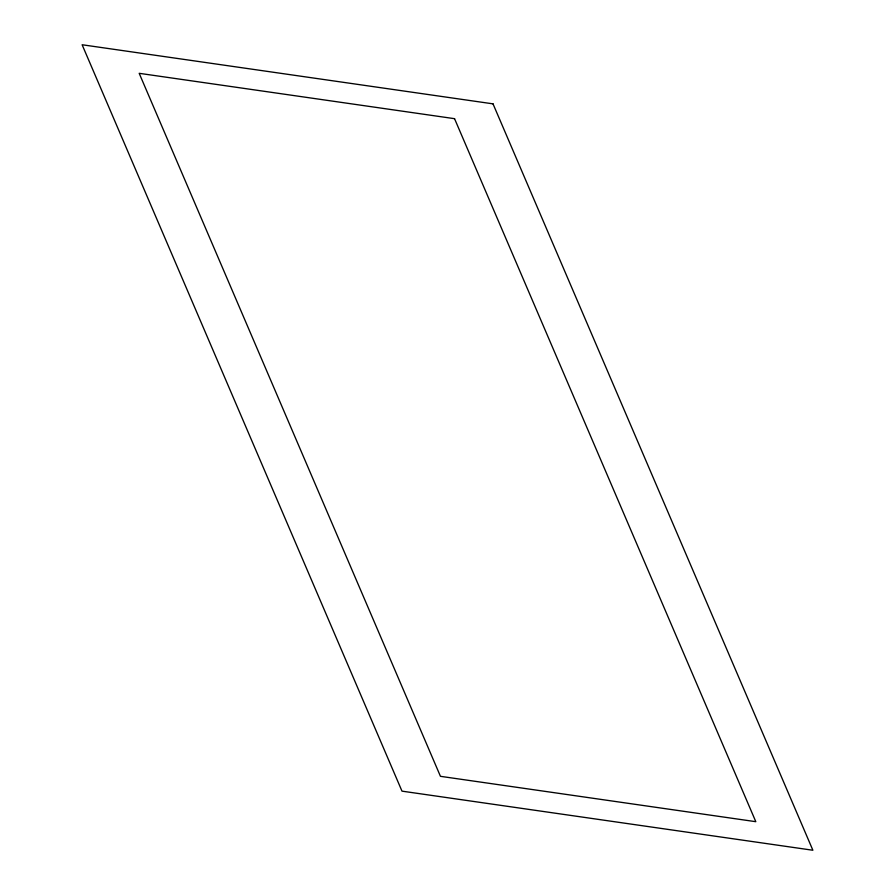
<?xml version="1.0" encoding="UTF-8"?>
<svg xmlns="http://www.w3.org/2000/svg" width="895" height="895" viewBox="0 0 895 895"><rect width="100%" height="100%" fill="white"/><g stroke="black" fill="none" stroke-linecap="round" stroke-linejoin="round"><path stroke-width="1.34" d="M493.011 103.854L82.116 44.75L401.989 791.146L812.884 850.25L493.011 103.854M454.548 118.677L139.184 73.312L440.452 776.323L755.816 821.688L454.548 118.677"/></g></svg>
